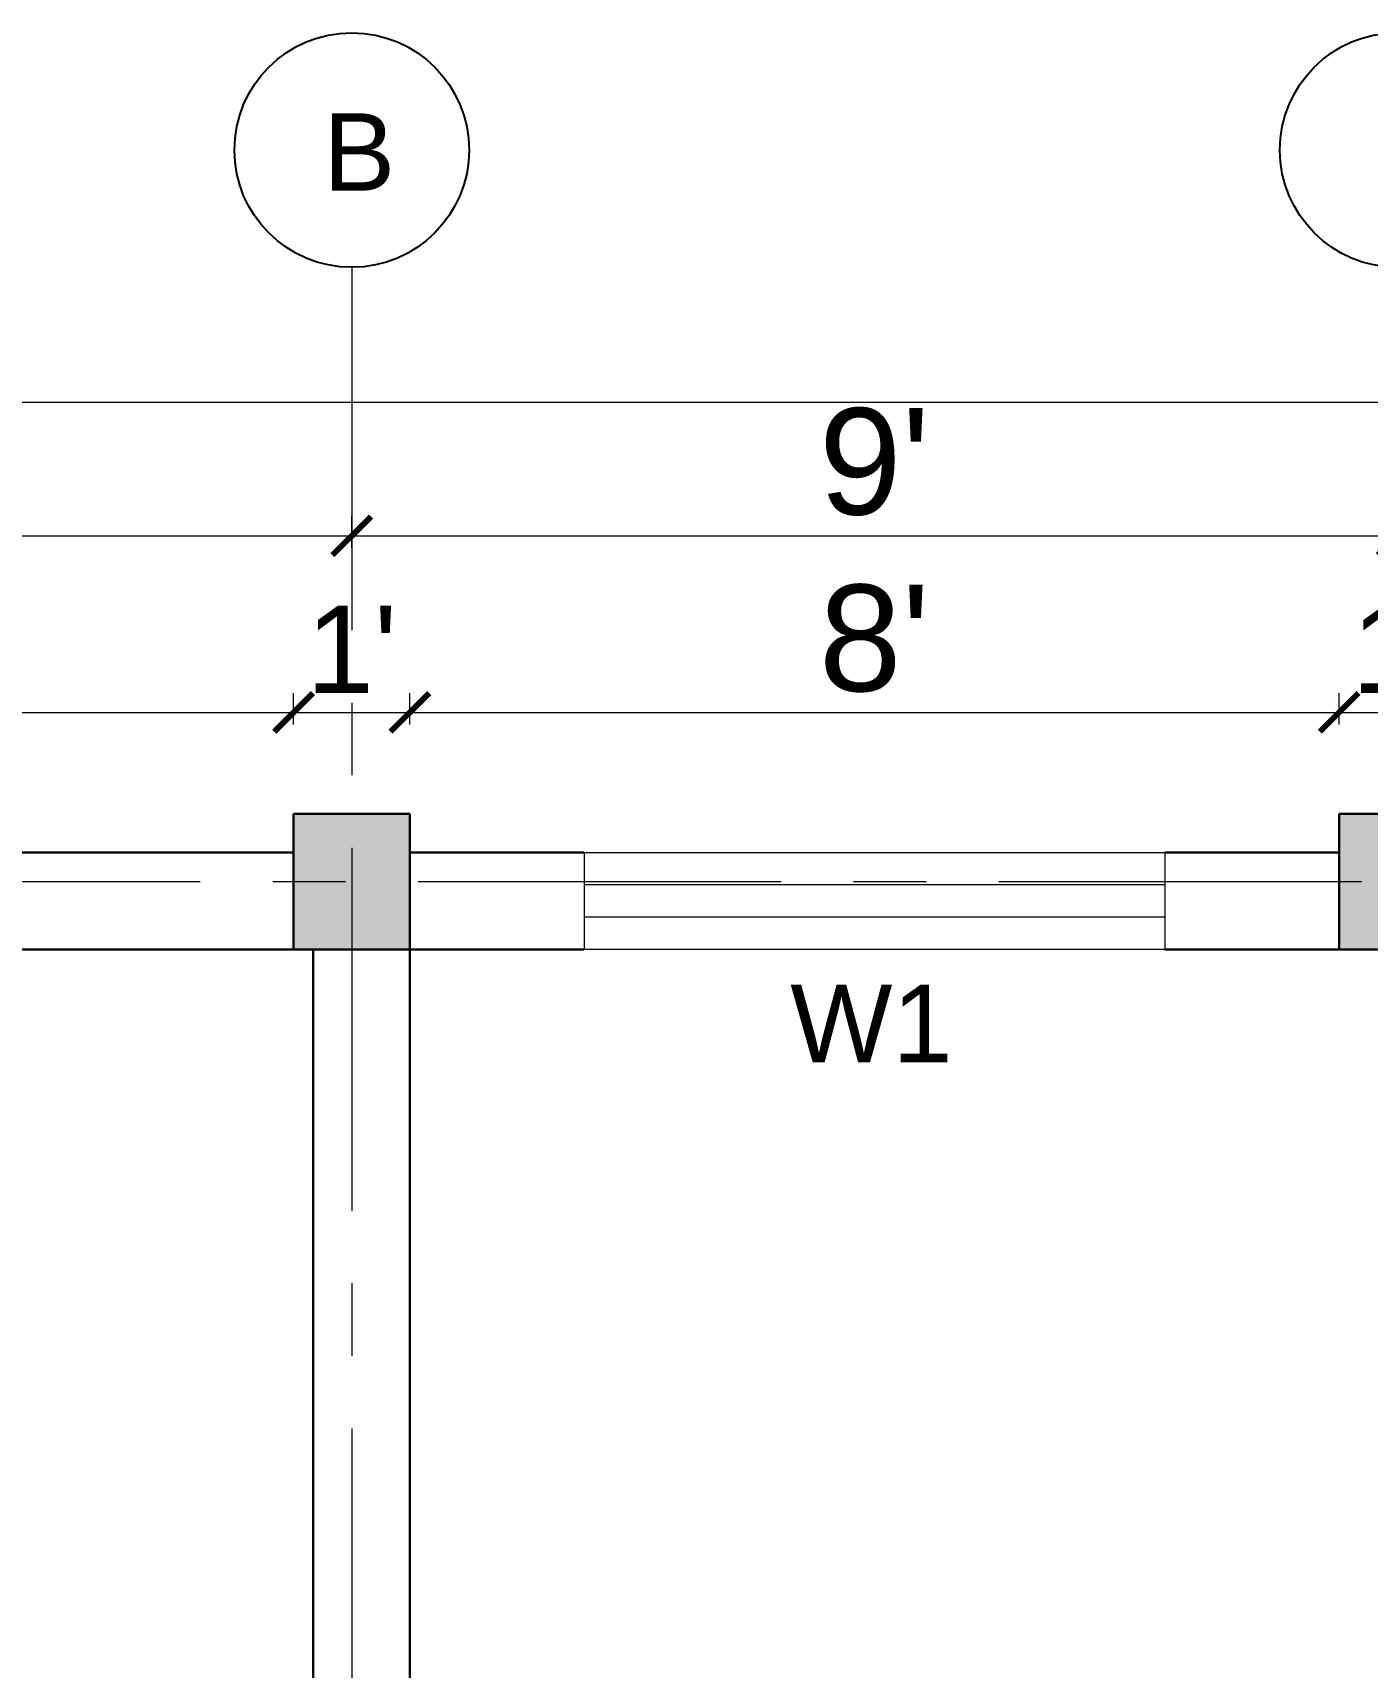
# Model space of a CAD drawing. Header units: inches. Extents: x -6800 to 96653, y -25814 to 17379.
# Drawn here: x 90219.9 to 90357.8, y -15057.5 to -14888.6 of the extents above; entities that cross this region are included whole.
import ezdxf

# ---------------------------------------------------------------- set-up
doc = ezdxf.new("R2010")
doc.units = ezdxf.units.IN
doc.header["$MEASUREMENT"] = 0
doc.header["$PDMODE"] = 34
doc.linetypes.add('CENTER', pattern=[2, 1.25, -0.25, 0.25, -0.25])
doc.layers.add('A-Windows', color=7, linetype='Continuous')
for name, color, linetype, lineweight in [('Cent line', 54, 'CENTER', 9), ('Column', 101, 'Continuous', 30), ('dimension', 50, 'Continuous', 20), ('dimension @ 1', 50, 'Continuous', 20), ('Wall', 90, 'Continuous', 30), ('Window', 140, 'Continuous', 13)]:
    doc.layers.add(name, color=color, linetype=linetype, lineweight=lineweight)
doc.styles.get("Standard").update_dxf_attribs({"font": 'arial.ttf'})
doc.dimstyles.get("Standard").update_dxf_attribs({"dimtxt": 7, "dimasz": 4, "dimexe": 2, "dimexo": 2, "dimgap": 2, "dimtad": 1, "dimdec": 0, "dimzin": 0, "dimdsep": 46, "dimlunit": 4, "dimtxsty": 'Standard', "dimblk": 'ARCHTICK', "dimcen": 0.25, "dimclrd": 256, "dimclre": 256, "dimclrt": 256, "dimadec": 0, "dimazin": 0, "dimtfac": 1, "dimtdec": 0, "dimtofl": 0, "dimtmove": 0, "dimatfit": 3, "dimfxl": 1, "dimfxlon": 1, "dimtolj": 1, "dimtzin": 0, "dimlwd": -1, "dimlwe": -1, "dimarcsym": 1})

# ---------------------------------------------------------------- blocks, each defined once
blk = doc.blocks.new('colarch')
at = {"layer": 'Column'}
h = blk.add_hatch(color=256, dxfattribs=at)
h.dxf.hatch_style = 1
h.paths.add_polyline_path([(-6740.22, 498.65), (-6728.22, 498.65), (-6728.22, 512.65), (-6740.22, 512.65)])
blk.add_lwpolyline([(-6740.22, 512.65), (-6728.22, 512.65), (-6728.22, 498.65), (-6740.22, 498.65)], close=True, dxfattribs=at)
blk = doc.blocks.new('_ArchTick')
at = {"color": 0, "linetype": 'ByBlock', "const_width": 0.15}
blk.add_lwpolyline([(-0.5, -0.5), (0.5, 0.5)], dxfattribs=at)
blk = doc.blocks.new('*D2182')
at = {"layer": 'Defpoints', "color": 0, "transparency": 16777216}
for p in [(90246.9, -14958.85), (90132.9, -14969.34), (90246.9, -14969.34)]:
    blk.add_point(p, dxfattribs=at)
at = {"layer": 'dimension', "transparency": 16777216}
for p, q in [((90132.9, -14960.1), (90132.9, -14956.85)), ((90246.9, -14960.1), (90246.9, -14956.85)), ((90132.9, -14958.85), (90246.9, -14958.85))]:
    blk.add_line(p, q, dxfattribs=at)
at = {"layer": 'dimension', "transparency": 16777216, "xscale": 4, "yscale": 4, "zscale": 4, "rotation": 180}
blk.add_blockref('_ArchTick', (90132.9, -14958.85), dxfattribs=at)
at = {"layer": 'dimension', "transparency": 16777216, "xscale": 4, "yscale": 4, "zscale": 4}
blk.add_blockref('_ArchTick', (90246.9, -14958.85), dxfattribs=at)
at = {"layer": 'dimension', "transparency": 16777216, "insert": (90189.9, -14951.23), "char_height": 11, "attachment_point": 5}
blk.add_mtext('\\A1;9\'-6"', dxfattribs=at)
blk = doc.blocks.new('*D2183')
at = {"layer": 'Defpoints', "color": 0, "transparency": 16777216}
for p in [(90258.9, -14958.85), (90246.9, -14969.34), (90258.9, -14969.34)]:
    blk.add_point(p, dxfattribs=at)
at = {"layer": 'dimension', "transparency": 16777216}
for p, q in [((90246.9, -14959.85), (90246.9, -14956.85)), ((90258.9, -14959.85), (90258.9, -14956.85)), ((90246.9, -14958.85), (90258.9, -14958.85))]:
    blk.add_line(p, q, dxfattribs=at)
at = {"layer": 'dimension', "transparency": 16777216, "xscale": 4, "yscale": 4, "zscale": 4, "rotation": 180}
blk.add_blockref('_ArchTick', (90246.9, -14958.85), dxfattribs=at)
at = {"layer": 'dimension', "transparency": 16777216, "xscale": 4, "yscale": 4, "zscale": 4}
blk.add_blockref('_ArchTick', (90258.9, -14958.85), dxfattribs=at)
at = {"layer": 'dimension', "transparency": 16777216, "insert": (90252.9, -14952.33), "char_height": 9, "attachment_point": 5}
blk.add_mtext("\\A1;1'", dxfattribs=at)
blk = doc.blocks.new('*D2184')
at = {"layer": 'Defpoints', "color": 0, "transparency": 16777216}
for p in [(90354.9, -14958.85), (90258.9, -14969.34), (90354.9, -14969.34)]:
    blk.add_point(p, dxfattribs=at)
at = {"layer": 'dimension', "transparency": 16777216}
for p, q in [((90258.9, -14960.1), (90258.9, -14956.85)), ((90354.9, -14960.1), (90354.9, -14956.85)), ((90258.9, -14958.85), (90354.9, -14958.85))]:
    blk.add_line(p, q, dxfattribs=at)
at = {"layer": 'dimension', "transparency": 16777216, "xscale": 4, "yscale": 4, "zscale": 4, "rotation": 180}
blk.add_blockref('_ArchTick', (90258.9, -14958.85), dxfattribs=at)
at = {"layer": 'dimension', "transparency": 16777216, "xscale": 4, "yscale": 4, "zscale": 4}
blk.add_blockref('_ArchTick', (90354.9, -14958.85), dxfattribs=at)
at = {"layer": 'dimension', "transparency": 16777216, "insert": (90306.9, -14951.23), "char_height": 11, "attachment_point": 5}
blk.add_mtext("\\A1;8'", dxfattribs=at)
blk = doc.blocks.new('*D2185')
at = {"layer": 'Defpoints', "color": 0, "transparency": 16777216}
for p in [(90366.9, -14958.85), (90354.9, -14969.34), (90366.9, -14969.34)]:
    blk.add_point(p, dxfattribs=at)
at = {"layer": 'dimension', "transparency": 16777216}
for p, q in [((90354.9, -14959.85), (90354.9, -14956.85)), ((90366.9, -14959.85), (90366.9, -14956.85)), ((90354.9, -14958.85), (90366.9, -14958.85))]:
    blk.add_line(p, q, dxfattribs=at)
at = {"layer": 'dimension', "transparency": 16777216, "xscale": 4, "yscale": 4, "zscale": 4, "rotation": 180}
blk.add_blockref('_ArchTick', (90354.9, -14958.85), dxfattribs=at)
at = {"layer": 'dimension', "transparency": 16777216, "xscale": 4, "yscale": 4, "zscale": 4}
blk.add_blockref('_ArchTick', (90366.9, -14958.85), dxfattribs=at)
at = {"layer": 'dimension', "transparency": 16777216, "insert": (90360.9, -14952.33), "char_height": 9, "attachment_point": 5}
blk.add_mtext("\\A1;1'", dxfattribs=at)
blk = doc.blocks.new('*D2201')
at = {"layer": 'Defpoints', "color": 0, "transparency": 16777216}
for p in [(90252.9, -14940.6), (90126.9, -14976.34), (90252.9, -14976.34)]:
    blk.add_point(p, dxfattribs=at)
at = {"layer": 'dimension', "transparency": 16777216}
for p, q in [((90126.9, -14941.85), (90126.9, -14938.6)), ((90252.9, -14941.85), (90252.9, -14938.6)), ((90126.9, -14940.6), (90252.9, -14940.6))]:
    blk.add_line(p, q, dxfattribs=at)
at = {"layer": 'dimension', "transparency": 16777216, "xscale": 4, "yscale": 4, "zscale": 4, "rotation": 180}
blk.add_blockref('_ArchTick', (90126.9, -14940.6), dxfattribs=at)
at = {"layer": 'dimension', "transparency": 16777216, "xscale": 4, "yscale": 4, "zscale": 4}
blk.add_blockref('_ArchTick', (90252.9, -14940.6), dxfattribs=at)
at = {"layer": 'dimension', "transparency": 16777216, "insert": (90189.9, -14932.98), "char_height": 11, "attachment_point": 5}
blk.add_mtext('\\A1;10\'-6"', dxfattribs=at)
blk = doc.blocks.new('*D2202')
at = {"layer": 'Defpoints', "color": 0, "transparency": 16777216}
for p in [(90360.9, -14940.6), (90252.9, -14949.84), (90360.9, -14969.34)]:
    blk.add_point(p, dxfattribs=at)
at = {"layer": 'dimension', "transparency": 16777216}
for p, q in [((90252.9, -14941.85), (90252.9, -14938.6)), ((90360.9, -14941.85), (90360.9, -14938.6)), ((90252.9, -14940.6), (90360.9, -14940.6))]:
    blk.add_line(p, q, dxfattribs=at)
at = {"layer": 'dimension', "transparency": 16777216, "xscale": 4, "yscale": 4, "zscale": 4, "rotation": 180}
blk.add_blockref('_ArchTick', (90252.9, -14940.6), dxfattribs=at)
at = {"layer": 'dimension', "transparency": 16777216, "xscale": 4, "yscale": 4, "zscale": 4}
blk.add_blockref('_ArchTick', (90360.9, -14940.6), dxfattribs=at)
at = {"layer": 'dimension', "transparency": 16777216, "insert": (90306.9, -14932.98), "char_height": 11, "attachment_point": 5}
blk.add_mtext("\\A1;9'", dxfattribs=at)
blk = doc.blocks.new('*D2210')
at = {"layer": 'Defpoints', "color": 0, "transparency": 16777216}
for p in [(91305.9, -14926.79), (90078.9, -14973.34), (91305.9, -14973.34)]:
    blk.add_point(p, dxfattribs=at)
at = {"layer": 'dimension', "transparency": 16777216}
for p, q in [((90078.9, -14928.04), (90078.9, -14924.79)), ((91305.9, -14928.04), (91305.9, -14924.79)), ((90078.9, -14926.79), (91305.9, -14926.79))]:
    blk.add_line(p, q, dxfattribs=at)
at = {"layer": 'dimension', "transparency": 16777216, "xscale": 4, "yscale": 4, "zscale": 4, "rotation": 180}
blk.add_blockref('_ArchTick', (90078.9, -14926.79), dxfattribs=at)
at = {"layer": 'dimension', "transparency": 16777216, "xscale": 4, "yscale": 4, "zscale": 4}
blk.add_blockref('_ArchTick', (91305.9, -14926.79), dxfattribs=at)
at = {"layer": 'dimension', "transparency": 16777216, "insert": (90692.4, -14919.17), "char_height": 11, "attachment_point": 5}
blk.add_mtext('\\A1;102\'-3"', dxfattribs=at)

msp = doc.modelspace()

# ---------------------------------------------------------------- linework, layer by layer
at = {"transparency": 33554651}
for centre in [(90252.9, -14900.73), (90360.9, -14900.73)]:
    msp.add_circle(centre, 12.12, dxfattribs=at)
at = {"layer": 'Cent line', "ltscale": 30, "transparency": 33554643}
for p, q in [((90252.9, -14912.85), (90252.9, -15396.96)), ((90019.75, -14976.34), (91388.19, -14976.34))]:
    msp.add_line(p, q, dxfattribs=at)
at = {"layer": 'Wall', "transparency": 33554651}
for p, q in [((90258.9, -15233.34), (90258.9, -14969.34)), ((90246.9, -14973.34), (90216.9, -14973.34)), ((90276.9, -14973.34), (90258.9, -14973.34)), ((90354.9, -14973.34), (90336.9, -14973.34)), ((90246.9, -14983.34), (90216.9, -14983.34)), ((90248.9, -15233.34), (90248.9, -14983.34)), ((90276.9, -14983.34), (90258.9, -14983.34)), ((90354.9, -14983.34), (90336.9, -14983.34))]:
    msp.add_line(p, q, dxfattribs=at)
at = {"layer": 'Window', "transparency": 33554651}
for p, q in [((90276.9, -14973.34), (90276.9, -14983.34)), ((90336.9, -14976.67), (90276.9, -14976.67)), ((90336.9, -14980.01), (90276.9, -14980.01))]:
    msp.add_line(p, q, dxfattribs=at)
msp.add_lwpolyline([(90276.9, -14973.34), (90336.9, -14973.34), (90336.9, -14983.34), (90276.9, -14983.34)], dxfattribs=at)

# ---------------------------------------------------------------- block references
at = {"layer": 'Wall', "transparency": 33554651}
for p in [(96987.12, -15482), (97095.12, -15482)]:
    msp.add_blockref('colarch', p, dxfattribs=at)

# ---------------------------------------------------------------- texts
at = {"layer": 'A-Windows', "ltscale": 10, "transparency": 33554687, "insert": (90249.94, -14896.93), "char_height": 8, "attachment_point": 1}
msp.add_mtext_dynamic_manual_height_columns('B', width=837.6015, gutter_width=65.57, heights=[0], dxfattribs=at)
at = {"layer": 'A-Windows', "ltscale": 10, "transparency": 33554687, "insert": (90298.2, -14987), "char_height": 8, "width": 30.4497, "attachment_point": 1}
msp.add_mtext('W1', dxfattribs=at)

# ---------------------------------------------------------------- dimensions: what is measured, and where the dimension line sits
at = {"layer": 'dimension', "transparency": 33554651}
for base, p1, p2, picture, middle in [((90258.9, -14958.85), (90246.9, -14969.34), (90258.9, -14969.34), '*D2183', (90252.9, -14952.33)), ((90366.9, -14958.85), (90354.9, -14969.34), (90366.9, -14969.34), '*D2185', (90360.9, -14952.33))]:
    dim = msp.add_linear_dim(base=base, p1=p1, p2=p2, dimstyle='Standard', override={"dimscale": 1, "dimtxt": 9, "dimtix": 1, "dimtofl": 0, "dimtmove": 1, "dimatfit": 0}, dxfattribs=at)
    dim.commit()
    dim.dimension.update_dxf_attribs({"geometry": picture, "text_midpoint": middle})
at = {"layer": 'dimension @ 1', "transparency": 33554651}
for base, p1, p2, override, picture, middle in [((91305.9, -14926.79), (90078.9, -14973.34), (91305.9, -14973.34), {"dimscale": 1, "dimtxt": 11, "dimtix": 1, "dimtofl": 0, "dimtmove": 1, "dimatfit": 0, "dimfxl": 1.25}, '*D2210', (90692.4, -14919.17)), ((90252.9, -14940.6), (90126.9, -14976.34), (90252.9, -14976.34), {"dimscale": 1, "dimtxt": 11, "dimtix": 1, "dimtofl": 0, "dimtmove": 1, "dimatfit": 0, "dimfxl": 1.25}, '*D2201', (90189.9, -14932.98)), ((90360.9, -14940.6), (90252.9, -14949.84), (90360.9, -14969.34), {"dimscale": 1, "dimtxt": 11, "dimtix": 0, "dimtofl": 0, "dimtmove": 0, "dimatfit": 3, "dimfxl": 1.25}, '*D2202', (90306.9, -14932.98)), ((90246.9, -14958.85), (90132.9, -14969.34), (90246.9, -14969.34), {"dimscale": 1, "dimtxt": 11, "dimtix": 1, "dimtofl": 0, "dimtmove": 1, "dimatfit": 0, "dimfxl": 1.25}, '*D2182', (90189.9, -14951.23)), ((90354.9, -14958.85), (90258.9, -14969.34), (90354.9, -14969.34), {"dimscale": 1, "dimtxt": 11, "dimtix": 1, "dimtofl": 0, "dimtmove": 1, "dimatfit": 0, "dimfxl": 1.25}, '*D2184', (90306.9, -14951.23))]:
    dim = msp.add_linear_dim(base=base, p1=p1, p2=p2, dimstyle='Standard', override=override, dxfattribs=at)
    dim.commit()
    dim.dimension.update_dxf_attribs({"geometry": picture, "text_midpoint": middle})

doc.saveas('drawing.dxf')
